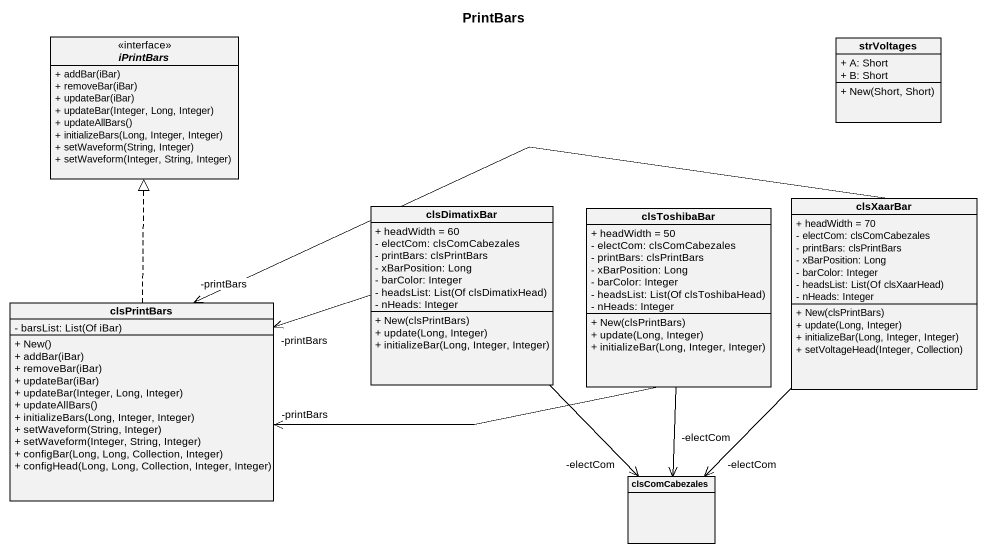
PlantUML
@startuml
title PrintBars
hide circle
hide empty members
skinparam classAttributeIconSize 0
interface iPrintBars <<interface>> {
  + addBar(iBar)
  + removeBar(iBar)
  + updateBar(iBar)
  + updateBar(Integer, Long, Integer)
  + updateAllBars()
  + initializeBars(Long, Integer, Integer)
  + setWaveform(String, Integer)
  + setWaveform(Integer, String, Integer)
}
class strVoltages {
  + A: Short
  + B: Short
  + New(Short, Short)
}
class clsDimatixBar {
  + headWidth = 60
  - electCom: clsComCabezales
  - printBars: clsPrintBars
  - xBarPosition: Long
  - barColor: Integer
  {field} - headsList: List(Of clsDimatixHead)
  - nHeads: Integer
  + New(clsPrintBars)
  + update(Long, Integer)
  + initializeBar(Long, Integer, Integer)
}
class clsToshibaBar {
  + headWidth = 50
  - electCom: clsComCabezales
  - printBars: clsPrintBars
  - xBarPosition: Long
  - barColor: Integer
  {field} - headsList: List(Of clsToshibaHead)
  - nHeads: Integer
  + New(clsPrintBars)
  + update(Long, Integer)
  + initializeBar(Long, Integer, Integer)
}
class clsXaarBar {
  + headWidth = 70
  - electCom: clsComCabezales
  - printBars: clsPrintBars
  - xBarPosition: Long
  - barColor: Integer
  {field} - headsList: List(Of clsXaarHead)
  - nHeads: Integer
  + New(clsPrintBars)
  + update(Long, Integer)
  + initializeBar(Long, Integer, Integer)
  + setVoltageHead(Integer, Collection)
}
class clsPrintBars {
  {field} - barsList: List(Of iBar)
  + New()
  + addBar(iBar)
  + removeBar(iBar)
  + updateBar(iBar)
  + updateBar(Integer, Long, Integer)
  + updateAllBars()
  + initializeBars(Long, Integer, Integer)
  + setWaveform(String, Integer)
  + setWaveform(Integer, String, Integer)
  + configBar(Long, Long, Collection, Integer)
  + configHead(Long, Long, Collection, Integer, Integer)
}
class clsComCabezales
clsDimatixBar -left-> "-printBars" clsPrintBars
clsDimatixBar --> "-electCom" clsComCabezales
clsToshibaBar -left-> "-printBars" clsPrintBars
clsToshibaBar --> "-electCom" clsComCabezales
clsXaarBar -left-> "-printBars" clsPrintBars
clsXaarBar --> "-electCom" clsComCabezales
clsPrintBars .up.|> iPrintBars
@enduml
